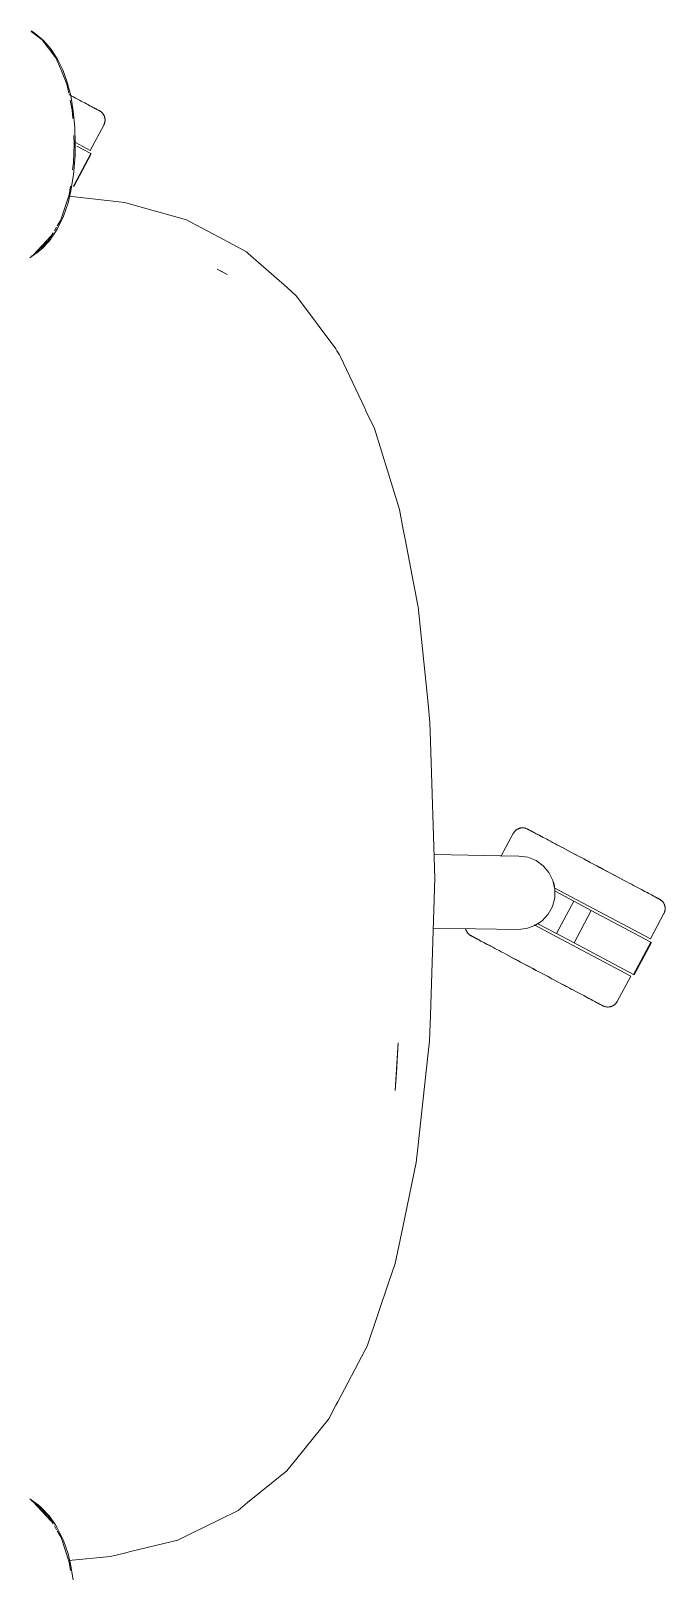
# Model space of a CAD drawing. Header units: millimetres. Extents: x 155927 to 295199, y -4084 to 97293.
# Drawn here: x 199986 to 200227, y 12463 to 13050 of the extents above; entities that cross this region are included whole.
import ezdxf

# ---------------------------------------------------------------- set-up
doc = ezdxf.new("R2010")
doc.units = ezdxf.units.MM
doc.header["$MEASUREMENT"] = 0
doc.layers.add('G-IMPT', color=8, linetype='CONTINUOUS', lineweight=9)
doc.layers.add('I-FURN', color=8, linetype='CONTINUOUS', lineweight=9)

msp = doc.modelspace()

# ---------------------------------------------------------------- linework, layer by layer
at = {"layer": 'G-IMPT'}
for p, q in [((199985.83, 13049.88), (199986.87, 13049.29)), ((199985.83, 13049.56), (199990.09, 13046.41)), ((199986.87, 13049.29), (199990.61, 13046.21)), ((199990.09, 13046.41), (199995.31, 13039.62)), ((199993.28, 13043.17), (199990.61, 13046.21)), ((199995.93, 13039.12), (199993.28, 13043.17)), ((199995.31, 13039.62), (199997.15, 13035.22)), ((199995.93, 13039.12), (199997.92, 13035.05)), ((199999.48, 13029.6), (199997.15, 13035.22)), ((199999.5, 13030.71), (199997.92, 13035.05)), ((199999.48, 13029.6), (200000.19, 13026.14)), ((199999.5, 13030.71), (200000.93, 13025.23)), ((200000.75, 13023.39), (200001.52, 13019.64)), ((200001.93, 13019.3), (200000.93, 13025.23)), ((200001.52, 13019.64), (200001.71, 13016.43)), ((200001.93, 13019.3), (200002.5, 13013.15)), ((200002.68, 13006.81), (200002.5, 13013.15)), ((200002.07, 12999.65), (200002.3, 13006.81)), ((200002.11, 13009.92), (200002.3, 13006.81)), ((200002.59, 13002.31), (200002.68, 13006.81)), ((200002.07, 12999.65), (200001.68, 12996.87)), ((200002.59, 13002.31), (200002.01, 12994.99)), ((200000.9, 12988.23), (200002.01, 12994.99)), ((199999.92, 12984.3), (200000.9, 12988.23)), ((200000.81, 12990.68), (200000.35, 12987.39)), ((200000.35, 12987.39), (199997.37, 12978.18)), ((199999.92, 12984.3), (199998.18, 12979.22)), ((200000.23, 12986.88), (200021.5, 12984.47)), ((200023.77, 12983.83), (200021.5, 12984.47)), ((200023.77, 12983.83), (200045.11, 12977.83)), ((199997.32, 12978), (199995.85, 12975.54)), ((199998.18, 12979.22), (199995.97, 12974.58)), ((200045.11, 12977.83), (200046.22, 12977.23)), ((200046.22, 12977.23), (200057.46, 12971.22)), ((199993.55, 12971.78), (199986.64, 12964.39)), ((199992.13, 12970.16), (199989.06, 12966.62)), ((199993.55, 12971.78), (199992.27, 12970.31)), ((199994.24, 12972.85), (199992.35, 12969.69)), ((199992.72, 12969.75), (199995.17, 12973.21)), ((199995.57, 12975.08), (199994.71, 12973.64)), ((199995.97, 12974.58), (199995.17, 12973.21)), ((200057.46, 12971.22), (200067.9, 12965.64)), ((199985.83, 12963.72), (199988.53, 12965.57)), ((199985.83, 12963.99), (199986.64, 12964.39)), ((199992.35, 12969.69), (199986.64, 12964.39)), ((199986.64, 12964.39), (199989.06, 12966.62)), ((199989.86, 12966.7), (199988.53, 12965.57)), ((199989.86, 12966.7), (199992.72, 12969.75)), ((200068.56, 12965.05), (200067.9, 12965.64)), ((200083.35, 12952.03), (200068.56, 12965.05)), ((199985.32, 12963.37), (199985.83, 12963.72)), ((200058.3, 12958.2), (200056.71, 12958.98)), ((200060.6, 12957.02), (200056.71, 12958.98)), ((200060.6, 12957.02), (200058.3, 12958.2)), ((200083.35, 12952.03), (200086.61, 12949.16)), ((200087.33, 12948.19), (200086.61, 12949.16)), ((200101.9, 12928.7), (200087.33, 12948.19)), ((200101.9, 12928.7), (200102.36, 12927.92)), ((200102.36, 12927.92), (200103.3, 12926.35)), ((200103.73, 12925.64), (200103.3, 12926.35)), ((200103.73, 12925.64), (200112.99, 12906)), ((200112.99, 12906), (200113.42, 12905.08)), ((200116.61, 12898.32), (200113.42, 12905.08)), ((200116.61, 12898.32), (200121.94, 12881.04)), ((200121.94, 12881.04), (200126.13, 12867.44)), ((200126.13, 12867.44), (200127.59, 12859.83)), ((200128.29, 12856.17), (200127.59, 12859.83)), ((200128.29, 12856.17), (200133.16, 12830.79)), ((200133.25, 12830.33), (200133.16, 12830.79)), ((200133.25, 12830.33), (200137.07, 12793.34)), ((200137.07, 12793.34), (200137.8, 12786.27)), ((200138.03, 12779.01), (200137.8, 12786.27)), ((200139.64, 12726.85), (200138.03, 12779.01)), ((200137.94, 12674.66), (200139.64, 12726.85)), ((200137.94, 12674.66), (200137.61, 12664.72)), ((200137.13, 12660.35), (200137.61, 12664.72)), ((200125.73, 12664.19), (200124.49, 12645.91)), ((200125.73, 12664.19), (200125.1, 12652.85)), ((200137.13, 12660.35), (200133, 12622.9)), ((200124.49, 12645.91), (200125.1, 12652.85)), ((200128.17, 12597.54), (200132.52, 12618.49)), ((200132.52, 12618.49), (200133, 12622.9)), ((200128.17, 12597.54), (200127.4, 12593.86)), ((200127.4, 12593.86), (200124.53, 12580.04)), ((200122.02, 12572.61), (200124.53, 12580.04)), ((200122.02, 12572.61), (200113.87, 12548.52)), ((200112.99, 12546.86), (200113.87, 12548.52)), ((200102.69, 12527.35), (200112.99, 12546.86)), ((200099.26, 12520.84), (200101.97, 12525.97)), ((200102.69, 12527.35), (200101.97, 12525.97)), ((200099.26, 12520.84), (200087.05, 12505.71)), ((200068.34, 12488.88), (200083.29, 12501.05)), ((200083.29, 12501.05), (200087.05, 12505.71)), ((199985.32, 12490.26), (199985.83, 12489.9)), ((199985.83, 12489.9), (199988.53, 12488.05)), ((199985.83, 12489.63), (199986.64, 12489.23)), ((199992.35, 12483.93), (199986.64, 12489.23)), ((199993.55, 12481.84), (199986.64, 12489.23)), ((199986.64, 12489.23), (199989.06, 12487)), ((200068.34, 12488.88), (200064.69, 12485.9)), ((199989.86, 12486.92), (199988.53, 12488.05)), ((199992.13, 12483.47), (199989.06, 12487)), ((199989.86, 12486.92), (199992.72, 12483.87)), ((199993.55, 12481.84), (199992.27, 12483.31)), ((199994.24, 12480.78), (199992.35, 12483.93)), ((199992.72, 12483.87), (199995.17, 12480.42)), ((200064.69, 12485.9), (200057.53, 12482.37)), ((199995.57, 12478.55), (199994.71, 12479.99)), ((199995.97, 12479.05), (199995.17, 12480.42)), ((199997.32, 12475.63), (199995.85, 12478.08)), ((199998.18, 12474.41), (199995.97, 12479.05)), ((200046.06, 12476.73), (200057.53, 12482.37)), ((200000.35, 12466.23), (199997.32, 12475.63)), ((199999.92, 12469.32), (199998.18, 12474.41)), ((200041.7, 12474.58), (200023.75, 12470.18)), ((200046.06, 12476.73), (200041.7, 12474.58)), ((199999.92, 12469.32), (200000.9, 12465.39)), ((200000.21, 12466.86), (200016.09, 12468.3)), ((200000.81, 12462.94), (200000.35, 12466.23)), ((200000.9, 12465.39), (200002.01, 12458.63)), ((200016.09, 12468.3), (200021.38, 12469.6)), ((200023.75, 12470.18), (200021.38, 12469.6))]:
    msp.add_line(p, q, dxfattribs=at)
at = {"layer": 'I-FURN'}
for p, q in [((200001.16, 13025.11), (200000.33, 13025.56)), ((200001.97, 13024.68), (200001.16, 13025.11)), ((200002.76, 13024.26), (200001.97, 13024.68)), ((200003.52, 13023.86), (200002.76, 13024.26)), ((200004.26, 13023.47), (200003.52, 13023.86)), ((200004.96, 13023.09), (200004.26, 13023.47)), ((200005.64, 13022.73), (200004.96, 13023.09)), ((200006.29, 13022.39), (200005.64, 13022.73)), ((200006.91, 13022.06), (200006.29, 13022.39)), ((200007.49, 13021.75), (200006.91, 13022.06)), ((200007.18, 13021.91), (200007.75, 13021.61)), ((200008.04, 13021.45), (200007.49, 13021.75)), ((200007.75, 13021.61), (200008.28, 13021.33)), ((200008.56, 13021.18), (200008.04, 13021.45)), ((200008.28, 13021.33), (200008.78, 13021.06)), ((200009.04, 13020.92), (200008.56, 13021.18)), ((200008.78, 13021.06), (200009.25, 13020.81)), ((200009.49, 13020.69), (200009.04, 13020.92)), ((200009.25, 13020.81), (200009.68, 13020.58)), ((200009.9, 13020.47), (200009.49, 13020.69)), ((200009.68, 13020.58), (200010.07, 13020.37)), ((200010.27, 13020.27), (200009.9, 13020.47)), ((200010.07, 13020.37), (200010.43, 13020.18)), ((200010.6, 13020.09), (200010.27, 13020.27)), ((200010.43, 13020.18), (200010.75, 13020.02)), ((200010.9, 13019.93), (200010.6, 13020.09)), ((200010.75, 13020.02), (200011.03, 13019.87)), ((200011.16, 13019.8), (200010.9, 13019.93)), ((200011.03, 13019.87), (200011.27, 13019.74)), ((200011.38, 13019.68), (200011.16, 13019.8)), ((200011.27, 13019.74), (200011.47, 13019.63)), ((200011.56, 13019.58), (200011.38, 13019.68)), ((200011.47, 13019.63), (200011.63, 13019.55)), ((200011.7, 13019.51), (200011.56, 13019.58)), ((200011.63, 13019.55), (200011.75, 13019.48)), ((200011.8, 13019.46), (200011.7, 13019.51)), ((200011.75, 13019.48), (200011.83, 13019.44)), ((200011.86, 13019.42), (200011.8, 13019.46)), ((200011.83, 13019.44), (200011.87, 13019.42)), ((200011.88, 13019.41), (200011.86, 13019.42)), ((200011.87, 13019.42), (200011.88, 13019.41)), ((200011.88, 13019.41), (200012.02, 13019.33)), ((200012.02, 13019.33), (200012.16, 13019.25)), ((200012.16, 13019.25), (200012.29, 13019.16)), ((200012.29, 13019.16), (200012.42, 13019.07)), ((200012.42, 13019.07), (200012.55, 13018.97)), ((200012.55, 13018.97), (200012.67, 13018.86)), ((200012.67, 13018.86), (200012.79, 13018.75)), ((200012.79, 13018.75), (200012.9, 13018.64)), ((200012.9, 13018.64), (200013.01, 13018.52)), ((200013.01, 13018.52), (200013.12, 13018.39)), ((200013.12, 13018.39), (200013.22, 13018.27)), ((200013.22, 13018.27), (200013.31, 13018.14)), ((200013.31, 13018.14), (200013.4, 13018)), ((200013.4, 13018), (200013.48, 13017.86)), ((200013.48, 13017.86), (200013.56, 13017.72)), ((200013.56, 13017.72), (200013.63, 13017.58)), ((200013.63, 13017.58), (200013.7, 13017.43)), ((200013.7, 13017.43), (200013.76, 13017.28)), ((200013.76, 13017.28), (200013.81, 13017.13)), ((200013.81, 13017.13), (200013.86, 13016.98)), ((200013.86, 13016.98), (200013.9, 13016.82)), ((200008.4, 13004.28), (200013.55, 13013.96)), ((200013.57, 13014), (200013.55, 13013.96)), ((200013.64, 13014.14), (200013.57, 13014)), ((200013.7, 13014.29), (200013.64, 13014.14)), ((200013.76, 13014.44), (200013.7, 13014.29)), ((200013.82, 13014.59), (200013.76, 13014.44)), ((200013.86, 13014.75), (200013.82, 13014.59)), ((200013.91, 13014.9), (200013.86, 13014.75)), ((200013.9, 13016.82), (200013.94, 13016.66)), ((200013.94, 13015.06), (200013.91, 13014.9)), ((200013.94, 13016.66), (200013.97, 13016.5)), ((200013.97, 13015.22), (200013.94, 13015.06)), ((200013.97, 13016.5), (200013.99, 13016.34)), ((200013.99, 13015.38), (200013.97, 13015.22)), ((200013.99, 13016.34), (200014.01, 13016.18)), ((200014.01, 13015.54), (200013.99, 13015.38)), ((200014.01, 13016.18), (200014.02, 13016.02)), ((200014.02, 13015.7), (200014.01, 13015.54)), ((200014.02, 13016.02), (200014.02, 13015.86)), ((200014.02, 13015.86), (200014.02, 13015.7)), ((200002.77, 13007.27), (200008.4, 13004.28)), ((200003.29, 13005.86), (200008.58, 13003.05)), ((200008.58, 13003.05), (200002.01, 12990.68)), ((200002.18, 12990.59), (200008.75, 13002.95)), ((200002.01, 12990.68), (200001.91, 12990.73)), ((200169.51, 12743.93), (200164.81, 12735.09)), ((200169.51, 12743.93), (200169.59, 12744.07)), ((200169.59, 12744.07), (200169.68, 12744.21)), ((200169.68, 12744.21), (200169.77, 12744.34)), ((200169.77, 12744.34), (200169.86, 12744.47)), ((200169.86, 12744.47), (200169.96, 12744.6)), ((200169.96, 12744.6), (200170.07, 12744.72)), ((200170.07, 12744.72), (200170.18, 12744.84)), ((200170.18, 12744.84), (200170.29, 12744.96)), ((200170.29, 12744.96), (200170.41, 12745.06)), ((200170.41, 12745.06), (200170.53, 12745.17)), ((200170.53, 12745.17), (200170.66, 12745.27)), ((200170.66, 12745.27), (200170.79, 12745.36)), ((200170.79, 12745.36), (200170.92, 12745.45)), ((200170.92, 12745.45), (200171.06, 12745.53)), ((200171.06, 12745.53), (200171.2, 12745.61)), ((200171.2, 12745.61), (200171.35, 12745.68)), ((200171.35, 12745.68), (200171.5, 12745.75)), ((200171.5, 12745.75), (200171.65, 12745.81)), ((200171.65, 12745.81), (200171.8, 12745.86)), ((200171.8, 12745.86), (200171.95, 12745.91)), ((200171.95, 12745.91), (200172.11, 12745.95)), ((200172.11, 12745.95), (200172.26, 12745.99)), ((200172.26, 12745.99), (200172.42, 12746.02)), ((200172.42, 12746.02), (200172.58, 12746.04)), ((200172.58, 12746.04), (200172.74, 12746.06)), ((200172.74, 12746.06), (200172.9, 12746.07)), ((200172.9, 12746.07), (200173.06, 12746.07)), ((200173.06, 12746.07), (200173.23, 12746.07)), ((200173.23, 12746.07), (200173.39, 12746.06)), ((200173.39, 12746.06), (200173.55, 12746.04)), ((200173.55, 12746.04), (200173.71, 12746.02)), ((200173.71, 12746.02), (200173.87, 12745.99)), ((200173.87, 12745.99), (200174.02, 12745.96)), ((200174.02, 12745.96), (200174.18, 12745.92)), ((200174.18, 12745.92), (200174.33, 12745.87)), ((200174.33, 12745.87), (200174.48, 12745.81)), ((200174.48, 12745.81), (200174.63, 12745.76)), ((200174.63, 12745.76), (200174.78, 12745.69)), ((200174.78, 12745.69), (200174.93, 12745.62)), ((200174.93, 12745.62), (200174.97, 12745.6)), ((200174.97, 12745.6), (200174.99, 12745.59)), ((200175.01, 12745.57), (200174.97, 12745.6)), ((200174.97, 12745.6), (200174.97, 12745.6)), ((200174.99, 12745.59), (200175.05, 12745.56)), ((200175.09, 12745.53), (200175.01, 12745.57)), ((200175.05, 12745.56), (200175.15, 12745.5)), ((200175.22, 12745.46), (200175.09, 12745.53)), ((200175.15, 12745.5), (200175.29, 12745.43)), ((200175.38, 12745.38), (200175.22, 12745.46)), ((200175.29, 12745.43), (200175.47, 12745.33)), ((200175.58, 12745.27), (200175.38, 12745.38)), ((200175.47, 12745.33), (200175.69, 12745.22)), ((200175.82, 12745.14), (200175.58, 12745.27)), ((200175.69, 12745.22), (200175.94, 12745.08)), ((200176.1, 12745), (200175.82, 12745.14)), ((200175.94, 12745.08), (200176.24, 12744.92)), ((200176.42, 12744.83), (200176.1, 12745)), ((200176.24, 12744.92), (200176.58, 12744.74)), ((200176.77, 12744.64), (200176.42, 12744.83)), ((200176.58, 12744.74), (200176.95, 12744.54)), ((200177.17, 12744.43), (200176.77, 12744.64)), ((200176.95, 12744.54), (200177.36, 12744.33)), ((200177.6, 12744.2), (200177.17, 12744.43)), ((200177.36, 12744.33), (200177.81, 12744.09)), ((200178.06, 12743.95), (200177.6, 12744.2)), ((200177.81, 12744.09), (200178.29, 12743.83)), ((200178.56, 12743.69), (200178.06, 12743.95)), ((200178.29, 12743.83), (200178.8, 12743.56)), ((200179.1, 12743.4), (200178.56, 12743.69)), ((200178.8, 12743.56), (200179.36, 12743.26)), ((200179.67, 12743.1), (200179.1, 12743.4)), ((200179.36, 12743.26), (200179.94, 12742.95)), ((200180.27, 12742.78), (200179.67, 12743.1)), ((200180.9, 12742.44), (200180.27, 12742.78)), ((200181.57, 12742.09), (200180.9, 12742.44)), ((200182.26, 12741.72), (200181.57, 12742.09)), ((200182.98, 12741.34), (200182.26, 12741.72)), ((200183.73, 12740.94), (200182.98, 12741.34)), ((200139.36, 12735.87), (200171.7, 12735.31)), ((200171.7, 12735.31), (200175.04, 12734.84)), ((200184.51, 12740.52), (200183.73, 12740.94)), ((200185.31, 12740.1), (200184.51, 12740.52)), ((200186.13, 12739.66), (200185.31, 12740.1)), ((200185.69, 12739.9), (200186.52, 12739.45)), ((200186.98, 12739.21), (200186.13, 12739.66)), ((200186.52, 12739.45), (200187.38, 12739)), ((200187.85, 12738.75), (200186.98, 12739.21)), ((200187.38, 12739), (200188.25, 12738.53)), ((200188.74, 12738.28), (200187.85, 12738.75)), ((200188.25, 12738.53), (200189.15, 12738.06)), ((200189.64, 12737.79), (200188.74, 12738.28)), ((200189.15, 12738.06), (200190.06, 12737.57)), ((200190.56, 12737.3), (200189.64, 12737.79)), ((200190.06, 12737.57), (200190.99, 12737.08)), ((200191.5, 12736.81), (200190.56, 12737.3)), ((200190.99, 12737.08), (200191.94, 12736.57)), ((200192.45, 12736.3), (200191.5, 12736.81)), ((200191.94, 12736.57), (200192.9, 12736.06)), ((200193.42, 12735.79), (200192.45, 12736.3)), ((200192.9, 12736.06), (200193.86, 12735.55)), ((200194.39, 12735.27), (200193.42, 12735.79)), ((200193.86, 12735.55), (200194.84, 12735.03)), ((200195.37, 12734.75), (200194.39, 12735.27)), ((200175.04, 12734.84), (200178.18, 12733.59)), ((200178.18, 12733.59), (200180.92, 12731.63)), ((200180.92, 12731.63), (200183.11, 12729.06)), ((200194.84, 12735.03), (200195.83, 12734.5)), ((200196.37, 12734.22), (200195.37, 12734.75)), ((200195.83, 12734.5), (200196.82, 12733.98)), ((200197.36, 12733.69), (200196.37, 12734.22)), ((200196.82, 12733.98), (200197.82, 12733.44)), ((200198.36, 12733.16), (200197.36, 12733.69)), ((200197.82, 12733.44), (200198.83, 12732.91)), ((200199.37, 12732.62), (200198.36, 12733.16)), ((200198.83, 12732.91), (200199.83, 12732.38)), ((200200.37, 12732.09), (200199.37, 12732.62)), ((200199.83, 12732.38), (200200.84, 12731.84)), ((200201.38, 12731.55), (200200.37, 12732.09)), ((200200.84, 12731.84), (200201.84, 12731.31)), ((200202.38, 12731.02), (200201.38, 12731.55)), ((200201.84, 12731.31), (200202.84, 12730.78)), ((200203.38, 12730.49), (200202.38, 12731.02)), ((200202.84, 12730.78), (200203.84, 12730.25)), ((200204.37, 12729.96), (200203.38, 12730.49)), ((200203.84, 12730.25), (200204.83, 12729.72)), ((200205.36, 12729.44), (200204.37, 12729.96)), ((200204.83, 12729.72), (200205.81, 12729.2)), ((200206.34, 12728.92), (200205.36, 12729.44)), ((200183.11, 12729.06), (200184.63, 12726.05)), ((200184.63, 12726.05), (200185.38, 12722.76)), ((200205.81, 12729.2), (200206.79, 12728.68)), ((200207.31, 12728.4), (200206.34, 12728.92)), ((200206.79, 12728.68), (200207.75, 12728.17)), ((200208.27, 12727.89), (200207.31, 12728.4)), ((200207.75, 12728.17), (200208.7, 12727.66)), ((200209.21, 12727.39), (200208.27, 12727.89)), ((200208.7, 12727.66), (200209.64, 12727.16)), ((200210.14, 12726.9), (200209.21, 12727.39)), ((200209.64, 12727.16), (200210.56, 12726.67)), ((200211.05, 12726.41), (200210.14, 12726.9)), ((200210.56, 12726.67), (200210.96, 12726.46)), ((200211.95, 12725.93), (200211.05, 12726.41)), ((200212.83, 12725.47), (200211.95, 12725.93)), ((200213.68, 12725.01), (200212.83, 12725.47)), ((200214.52, 12724.57), (200213.68, 12725.01)), ((200215.33, 12724.14), (200214.52, 12724.57)), ((200216.12, 12723.72), (200215.33, 12724.14)), ((200216.88, 12723.31), (200216.12, 12723.72)), ((200185.32, 12719.39), (200184.45, 12716.13)), ((200185.04, 12723.25), (200221.76, 12703.73)), ((200185.38, 12722.76), (200185.32, 12719.39)), ((200185.45, 12721.9), (200192.59, 12718.11)), ((200192.59, 12718.11), (200186.02, 12705.74)), ((200192.59, 12718.11), (200199.23, 12714.57)), ((200217.62, 12722.92), (200216.88, 12723.31)), ((200218.32, 12722.54), (200217.62, 12722.92)), ((200219, 12722.18), (200218.32, 12722.54)), ((200219.65, 12721.84), (200219, 12722.18)), ((200220.26, 12721.51), (200219.65, 12721.84)), ((200220.85, 12721.2), (200220.26, 12721.51)), ((200220.54, 12721.37), (200221.11, 12721.06)), ((200221.4, 12720.91), (200220.85, 12721.2)), ((200221.11, 12721.06), (200221.64, 12720.78)), ((200221.92, 12720.63), (200221.4, 12720.91)), ((200221.64, 12720.78), (200222.14, 12720.51)), ((200222.4, 12720.38), (200221.92, 12720.63)), ((200222.14, 12720.51), (200222.61, 12720.27)), ((200222.85, 12720.14), (200222.4, 12720.38)), ((200222.61, 12720.27), (200223.04, 12720.04)), ((200223.26, 12719.92), (200222.85, 12720.14)), ((200223.04, 12720.04), (200223.43, 12719.83)), ((200223.63, 12719.72), (200223.26, 12719.92)), ((200223.43, 12719.83), (200223.79, 12719.64)), ((200223.96, 12719.55), (200223.63, 12719.72)), ((200223.79, 12719.64), (200224.1, 12719.47)), ((200224.26, 12719.39), (200223.96, 12719.55)), ((200224.1, 12719.47), (200224.38, 12719.32)), ((200224.52, 12719.25), (200224.26, 12719.39)), ((200224.38, 12719.32), (200224.62, 12719.19)), ((200224.74, 12719.13), (200224.52, 12719.25)), ((200224.62, 12719.19), (200224.83, 12719.09)), ((200224.92, 12719.04), (200224.74, 12719.13)), ((200224.83, 12719.09), (200224.99, 12719)), ((200225.06, 12718.96), (200224.92, 12719.04)), ((200224.99, 12719), (200225.11, 12718.94)), ((200225.16, 12718.91), (200225.06, 12718.96)), ((200225.11, 12718.94), (200225.19, 12718.89)), ((200225.22, 12718.88), (200225.16, 12718.91)), ((200225.19, 12718.89), (200225.23, 12718.87)), ((200225.24, 12718.87), (200225.22, 12718.88)), ((200225.23, 12718.87), (200225.24, 12718.87)), ((200225.24, 12718.87), (200225.38, 12718.79)), ((200225.38, 12718.79), (200225.52, 12718.7)), ((200225.52, 12718.7), (200225.65, 12718.61)), ((200225.65, 12718.61), (200225.78, 12718.52)), ((200225.78, 12718.52), (200225.91, 12718.42)), ((200225.91, 12718.42), (200226.03, 12718.32)), ((200226.03, 12718.32), (200226.15, 12718.21)), ((200226.15, 12718.21), (200226.26, 12718.09)), ((200226.26, 12718.09), (200226.37, 12717.97)), ((200226.37, 12717.97), (200226.48, 12717.85)), ((200226.48, 12717.85), (200226.58, 12717.72)), ((200226.58, 12717.72), (200226.67, 12717.59)), ((200226.67, 12717.59), (200226.76, 12717.46)), ((200182.83, 12713.17), (200180.55, 12710.68)), ((200184.45, 12716.13), (200182.83, 12713.17)), ((200199.23, 12714.57), (200192.66, 12702.21)), ((200199.23, 12714.57), (200221.94, 12702.5)), ((200221.76, 12703.73), (200226.91, 12713.42)), ((200226.76, 12717.46), (200226.84, 12717.32)), ((200226.84, 12717.32), (200226.92, 12717.18)), ((200226.93, 12713.45), (200226.91, 12713.42)), ((200226.92, 12717.18), (200226.99, 12717.03)), ((200227, 12713.6), (200226.93, 12713.45)), ((200226.99, 12717.03), (200227.06, 12716.89)), ((200227.06, 12713.75), (200227, 12713.6)), ((200227.06, 12716.89), (200227.12, 12716.74)), ((200227.12, 12713.9), (200227.06, 12713.75)), ((200227.12, 12716.74), (200227.17, 12716.58)), ((200227.18, 12714.05), (200227.12, 12713.9)), ((200227.17, 12716.58), (200227.22, 12716.43)), ((200227.22, 12714.2), (200227.18, 12714.05)), ((200227.22, 12716.43), (200227.26, 12716.27)), ((200227.26, 12714.36), (200227.22, 12714.2)), ((200227.26, 12716.27), (200227.3, 12716.12)), ((200227.3, 12714.52), (200227.26, 12714.36)), ((200227.3, 12716.12), (200227.32, 12715.96)), ((200227.33, 12714.67), (200227.3, 12714.52)), ((200227.32, 12715.96), (200227.35, 12715.8)), ((200227.35, 12714.83), (200227.33, 12714.67)), ((200227.35, 12715.8), (200227.36, 12715.64)), ((200227.37, 12714.99), (200227.35, 12714.83)), ((200227.36, 12715.64), (200227.37, 12715.48)), ((200227.37, 12715.48), (200227.38, 12715.32)), ((200227.38, 12715.32), (200227.37, 12715.16)), ((200227.37, 12715.16), (200227.37, 12714.99)), ((200171.21, 12707.33), (200139.02, 12707.89)), ((200151.35, 12707.58), (200151.31, 12707.73)), ((200151.39, 12707.42), (200151.35, 12707.58)), ((200151.44, 12707.27), (200151.39, 12707.42)), ((200151.49, 12707.11), (200151.44, 12707.27)), ((200151.55, 12706.96), (200151.49, 12707.11)), ((200151.62, 12706.82), (200151.55, 12706.96)), ((200151.69, 12706.67), (200151.62, 12706.82)), ((200151.77, 12706.53), (200151.69, 12706.67)), ((200151.85, 12706.39), (200151.77, 12706.53)), ((200151.94, 12706.26), (200151.85, 12706.39)), ((200152.03, 12706.13), (200151.94, 12706.26)), ((200152.13, 12706), (200152.03, 12706.13)), ((200152.24, 12705.88), (200152.13, 12706)), ((200152.35, 12705.76), (200152.24, 12705.88)), ((200152.46, 12705.64), (200152.35, 12705.76)), ((200174.57, 12707.67), (200171.21, 12707.33)), ((200177.74, 12708.82), (200174.57, 12707.67)), ((200177.49, 12709.14), (200214.24, 12689.6)), ((200180.55, 12710.68), (200177.74, 12708.82)), ((200186.02, 12705.74), (200178.87, 12709.54)), ((200152.58, 12705.53), (200152.46, 12705.64)), ((200152.7, 12705.43), (200152.58, 12705.53)), ((200152.83, 12705.33), (200152.7, 12705.43)), ((200152.96, 12705.23), (200152.83, 12705.33)), ((200153.09, 12705.15), (200152.96, 12705.23)), ((200153.23, 12705.06), (200153.09, 12705.15)), ((200153.37, 12704.98), (200153.23, 12705.06)), ((200153.38, 12704.98), (200153.37, 12704.98)), ((200153.37, 12704.98), (200153.39, 12704.97)), ((200153.42, 12704.96), (200153.38, 12704.98)), ((200153.39, 12704.97), (200153.45, 12704.94)), ((200153.5, 12704.91), (200153.42, 12704.96)), ((200153.45, 12704.94), (200153.55, 12704.89)), ((200153.62, 12704.85), (200153.5, 12704.91)), ((200153.55, 12704.89), (200153.69, 12704.81)), ((200153.78, 12704.76), (200153.62, 12704.85)), ((200153.69, 12704.81), (200153.87, 12704.72)), ((200153.98, 12704.66), (200153.78, 12704.76)), ((200153.87, 12704.72), (200154.09, 12704.6)), ((200154.22, 12704.53), (200153.98, 12704.66)), ((200154.09, 12704.6), (200154.35, 12704.46)), ((200154.5, 12704.38), (200154.22, 12704.53)), ((200154.35, 12704.46), (200154.65, 12704.3)), ((200154.82, 12704.21), (200154.5, 12704.38)), ((200154.65, 12704.3), (200154.98, 12704.13)), ((200155.18, 12704.02), (200154.82, 12704.21)), ((200154.98, 12704.13), (200155.35, 12703.93)), ((200155.57, 12703.81), (200155.18, 12704.02)), ((200155.35, 12703.93), (200155.76, 12703.71)), ((200156, 12703.58), (200155.57, 12703.81)), ((200155.76, 12703.71), (200156.21, 12703.47)), ((200156.47, 12703.34), (200156, 12703.58)), ((200156.21, 12703.47), (200156.69, 12703.22)), ((200156.97, 12703.07), (200156.47, 12703.34)), ((200156.69, 12703.22), (200157.21, 12702.94)), ((200157.5, 12702.79), (200156.97, 12703.07)), ((200157.21, 12702.94), (200157.76, 12702.65)), ((200158.07, 12702.48), (200157.5, 12702.79)), ((200157.76, 12702.65), (200158.34, 12702.34)), ((200158.34, 12702.34), (200158.96, 12702.01)), ((200158.96, 12702.01), (200159.61, 12701.67)), ((200159.61, 12701.67), (200160.29, 12701.31)), ((200160.29, 12701.31), (200160.99, 12700.93)), ((200160.99, 12700.93), (200161.73, 12700.54)), ((200161.73, 12700.54), (200162.49, 12700.13)), ((200162.49, 12700.13), (200163.28, 12699.71)), ((200192.66, 12702.21), (200186.02, 12705.74)), ((200215.37, 12690.14), (200192.66, 12702.21)), ((200221.94, 12702.5), (200215.37, 12690.14)), ((200215.54, 12690.05), (200222.11, 12702.41)), ((200163.28, 12699.71), (200164.09, 12699.28)), ((200164.09, 12699.28), (200164.92, 12698.84)), ((200164.92, 12698.84), (200165.78, 12698.38)), ((200165.78, 12698.38), (200166.66, 12697.92)), ((200166.66, 12697.92), (200167.55, 12697.44)), ((200168.05, 12697.18), (200167.14, 12697.66)), ((200167.55, 12697.44), (200168.47, 12696.95)), ((200168.97, 12696.69), (200168.05, 12697.18)), ((200168.47, 12696.95), (200169.4, 12696.46)), ((200169.91, 12696.19), (200168.97, 12696.69)), ((200169.4, 12696.46), (200170.34, 12695.96)), ((200170.86, 12695.68), (200169.91, 12696.19)), ((200170.34, 12695.96), (200171.3, 12695.45)), ((200171.82, 12695.17), (200170.86, 12695.68)), ((200171.3, 12695.45), (200172.27, 12694.93)), ((200172.8, 12694.65), (200171.82, 12695.17)), ((200172.27, 12694.93), (200173.25, 12694.41)), ((200173.78, 12694.13), (200172.8, 12694.65)), ((200173.25, 12694.41), (200174.23, 12693.89)), ((200174.77, 12693.6), (200173.78, 12694.13)), ((200174.23, 12693.89), (200175.23, 12693.36)), ((200175.77, 12693.07), (200174.77, 12693.6)), ((200175.23, 12693.36), (200176.23, 12692.83)), ((200176.77, 12692.54), (200175.77, 12693.07)), ((200176.23, 12692.83), (200177.23, 12692.3)), ((200177.77, 12692.01), (200176.77, 12692.54)), ((200177.23, 12692.3), (200178.24, 12691.76)), ((200178.78, 12691.47), (200177.77, 12692.01)), ((200178.24, 12691.76), (200179.24, 12691.23)), ((200179.78, 12690.94), (200178.78, 12691.47)), ((200179.24, 12691.23), (200180.24, 12690.69)), ((200180.79, 12690.41), (200179.78, 12690.94)), ((200180.24, 12690.69), (200181.25, 12690.16)), ((200181.79, 12689.87), (200180.79, 12690.41)), ((200181.25, 12690.16), (200182.24, 12689.63)), ((200182.78, 12689.35), (200181.79, 12689.87)), ((200182.24, 12689.63), (200183.23, 12689.1)), ((200183.77, 12688.82), (200182.78, 12689.35)), ((200183.23, 12689.1), (200184.22, 12688.58)), ((200184.75, 12688.3), (200183.77, 12688.82)), ((200184.22, 12688.58), (200185.19, 12688.06)), ((200185.71, 12687.78), (200184.75, 12688.3)), ((200209.09, 12679.92), (200214.24, 12689.6)), ((200185.19, 12688.06), (200186.16, 12687.55)), ((200186.67, 12687.28), (200185.71, 12687.78)), ((200186.16, 12687.55), (200187.11, 12687.04)), ((200187.62, 12686.77), (200186.67, 12687.28)), ((200187.11, 12687.04), (200188.04, 12686.55)), ((200188.54, 12686.28), (200187.62, 12686.77)), ((200188.04, 12686.55), (200188.97, 12686.05)), ((200189.46, 12685.79), (200188.54, 12686.28)), ((200188.97, 12686.05), (200189.87, 12685.57)), ((200190.35, 12685.32), (200189.46, 12685.79)), ((200189.87, 12685.57), (200190.76, 12685.1)), ((200191.23, 12684.85), (200190.35, 12685.32)), ((200190.76, 12685.1), (200191.63, 12684.64)), ((200192.09, 12684.4), (200191.23, 12684.85)), ((200191.63, 12684.64), (200192.48, 12684.19)), ((200192.92, 12683.95), (200192.09, 12684.4)), ((200192.48, 12684.19), (200193.3, 12683.75)), ((200193.3, 12683.75), (200194.1, 12683.33)), ((200194.1, 12683.33), (200194.88, 12682.91)), ((200194.88, 12682.91), (200195.63, 12682.51)), ((200195.63, 12682.51), (200196.35, 12682.13)), ((200196.35, 12682.13), (200197.04, 12681.76)), ((200197.04, 12681.76), (200197.71, 12681.41)), ((200197.71, 12681.41), (200198.34, 12681.07)), ((200198.34, 12681.07), (200198.94, 12680.75)), ((200199.25, 12680.59), (200198.67, 12680.9)), ((200198.94, 12680.75), (200199.51, 12680.45)), ((200199.8, 12680.29), (200199.25, 12680.59)), ((200199.51, 12680.45), (200200.05, 12680.16)), ((200200.32, 12680.02), (200199.8, 12680.29)), ((200200.05, 12680.16), (200200.55, 12679.9)), ((200200.8, 12679.76), (200200.32, 12680.02)), ((200200.55, 12679.9), (200201.01, 12679.65)), ((200201.25, 12679.52), (200200.8, 12679.76)), ((200201.01, 12679.65), (200201.44, 12679.42)), ((200201.66, 12679.31), (200201.25, 12679.52)), ((200201.44, 12679.42), (200201.84, 12679.21)), ((200202.03, 12679.11), (200201.66, 12679.31)), ((200201.84, 12679.21), (200202.19, 12679.02)), ((200202.37, 12678.93), (200202.03, 12679.11)), ((200202.19, 12679.02), (200202.51, 12678.85)), ((200202.66, 12678.77), (200202.37, 12678.93)), ((200202.51, 12678.85), (200202.79, 12678.71)), ((200202.92, 12678.63), (200202.66, 12678.77)), ((200202.79, 12678.71), (200203.03, 12678.58)), ((200203.14, 12678.52), (200202.92, 12678.63)), ((200203.03, 12678.58), (200203.23, 12678.47)), ((200203.32, 12678.42), (200203.14, 12678.52)), ((200203.23, 12678.47), (200203.39, 12678.39)), ((200203.46, 12678.35), (200203.32, 12678.42)), ((200203.39, 12678.39), (200203.51, 12678.32)), ((200203.56, 12678.29), (200203.46, 12678.35)), ((200203.51, 12678.32), (200203.6, 12678.28)), ((200203.62, 12678.26), (200203.56, 12678.29)), ((200203.6, 12678.28), (200203.64, 12678.25)), ((200203.64, 12678.25), (200203.62, 12678.26)), ((200203.68, 12678.23), (200203.64, 12678.25)), ((200203.64, 12678.25), (200203.64, 12678.25)), ((200203.83, 12678.16), (200203.68, 12678.23)), ((200203.97, 12678.09), (200203.83, 12678.16)), ((200204.12, 12678.03), (200203.97, 12678.09)), ((200204.28, 12677.98), (200204.12, 12678.03)), ((200204.43, 12677.93), (200204.28, 12677.98)), ((200204.59, 12677.89), (200204.43, 12677.93)), ((200204.74, 12677.86), (200204.59, 12677.89)), ((200204.9, 12677.83), (200204.74, 12677.86)), ((200205.06, 12677.81), (200204.9, 12677.83)), ((200205.22, 12677.79), (200205.06, 12677.81)), ((200205.38, 12677.78), (200205.22, 12677.79)), ((200205.54, 12677.78), (200205.38, 12677.78)), ((200205.71, 12677.78), (200205.54, 12677.78)), ((200205.87, 12677.79), (200205.71, 12677.78)), ((200206.03, 12677.81), (200205.87, 12677.79)), ((200206.19, 12677.83), (200206.03, 12677.81)), ((200206.34, 12677.86), (200206.19, 12677.83)), ((200206.5, 12677.9), (200206.34, 12677.86)), ((200206.66, 12677.94), (200206.5, 12677.9)), ((200206.81, 12677.99), (200206.66, 12677.94)), ((200206.96, 12678.04), (200206.81, 12677.99)), ((200207.11, 12678.1), (200206.96, 12678.04)), ((200207.26, 12678.17), (200207.11, 12678.1)), ((200207.4, 12678.24), (200207.26, 12678.17)), ((200207.55, 12678.32), (200207.4, 12678.24)), ((200207.68, 12678.4), (200207.55, 12678.32)), ((200207.82, 12678.49), (200207.68, 12678.4)), ((200207.95, 12678.58), (200207.82, 12678.49)), ((200208.08, 12678.68), (200207.95, 12678.58)), ((200208.2, 12678.79), (200208.08, 12678.68)), ((200208.32, 12678.89), (200208.2, 12678.79)), ((200208.43, 12679.01), (200208.32, 12678.89)), ((200208.54, 12679.13), (200208.43, 12679.01)), ((200208.65, 12679.25), (200208.54, 12679.13)), ((200208.75, 12679.38), (200208.65, 12679.25)), ((200208.84, 12679.51), (200208.75, 12679.38)), ((200208.93, 12679.64), (200208.84, 12679.51)), ((200209.02, 12679.78), (200208.93, 12679.64)), ((200209.09, 12679.92), (200209.02, 12679.78))]:
    msp.add_line(p, q, dxfattribs=at)
msp.add_arc((200171.65, 12721.31), 13.81, 12.34734, 17.33603, dxfattribs=at)
msp.add_open_spline([(200184.97, 12724.96), (200185.08, 12724.54), (200185.16, 12724.1), (200185.21, 12723.67)], degree=3, dxfattribs=at)

doc.saveas('drawing.dxf')
